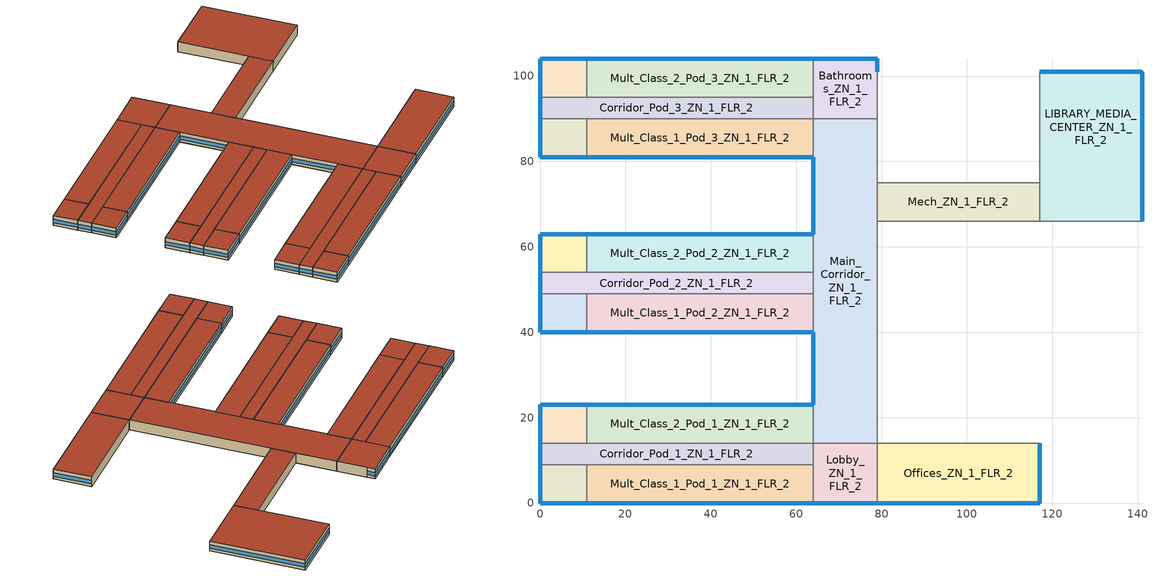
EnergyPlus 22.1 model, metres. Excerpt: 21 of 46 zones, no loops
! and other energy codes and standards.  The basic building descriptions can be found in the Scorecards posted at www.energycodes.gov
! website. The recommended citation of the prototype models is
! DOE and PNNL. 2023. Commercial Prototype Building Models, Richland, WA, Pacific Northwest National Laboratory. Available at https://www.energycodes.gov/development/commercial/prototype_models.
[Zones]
Corner_Class_1_Pod_1_ZN_1_FLR_2
 floor to Corner_Class_1_Pod_1_ZN_1_FLR_1 (int_slab_floor): 0,9 11,9 11,0 0,0 z4
 wall outside (nonres_ext_wall_top): 0,9 0,0 11,0 z4:8
 wall to Mult_Class_1_Pod_1_ZN_1_FLR_2 (int_wall): 11,0 11,9 z4:8
 wall to Corridor_Pod_1_ZN_1_FLR_2 (int_wall): 11,9 0,9 z4:8
 window (NonresWindow_U_0.465_SHGC_0.248): 0.05,0 10.95,0 z5.1:6.51; 0,8.95 0,0.05 z5.1:6.52
 roof outside (nonres_roof): 0,0 11,0 11,9 0,9 z8
Mult_Class_1_Pod_1_ZN_1_FLR_2
 floor to Mult_Class_1_Pod_1_ZN_1_FLR_1 (int_slab_floor): 11,9 64,9 64,0 11,0 z4
 wall outside (nonres_ext_wall_top): 11,0 64,0 z4:8
 wall to Lobby_ZN_1_FLR_2 (int_wall): 64,0 64,9 z4:8
 wall to Corridor_Pod_1_ZN_1_FLR_2 (int_wall): 64,9 11,9 z4:8
 window (NonresWindow_U_0.465_SHGC_0.248): 11.05,0 63.95,0 z5.1:6.5
 roof outside (nonres_roof): 11,0 64,0 64,9 11,9 z8
Corridor_Pod_1_ZN_1_FLR_2
 floor to Corridor_Pod_1_ZN_1_FLR_1 (int_slab_floor): 0,14 64,14 64,9 0,9 z4
 wall outside (nonres_ext_wall_top): 0,14 0,9 z4:8
 wall to Lobby_ZN_1_FLR_2 (int_wall): 64,9 64,14 z4:8
 wall to Mult_Class_2_Pod_1_ZN_1_FLR_2 (int_wall): 64,14 11,14 z4:8
 wall to Corner_Class_2_Pod_1_ZN_1_FLR_2 (int_wall): 11,14 0,14 z4:8
 window (NonresWindow_U_0.465_SHGC_0.248): 0,13.95 0,9.05 z5.1:6.53
 roof outside (nonres_roof): 0,9 64,9 64,14 0,14 z8
Corner_Class_2_Pod_1_ZN_1_FLR_2
 floor to Corner_Class_2_Pod_1_ZN_1_FLR_1 (int_slab_floor): 0,23 11,23 11,14 0,14 z4
 wall outside (nonres_ext_wall_top): 11,23 0,23 0,14 z4:8
 wall to Mult_Class_2_Pod_1_ZN_1_FLR_2 (int_wall): 11,14 11,23 z4:8
 window (NonresWindow_U_0.465_SHGC_0.248): 10.95,23 0.05,23 z5.1:6.51; 0,22.95 0,14.05 z5.1:6.52
 roof outside (nonres_roof): 0,14 11,14 11,23 0,23 z8
Mult_Class_2_Pod_1_ZN_1_FLR_2
 floor to Mult_Class_2_Pod_1_ZN_1_FLR_1 (int_slab_floor): 11,23 64,23 64,14 11,14 z4
 wall outside (nonres_ext_wall_top): 64,23 11,23 z4:8
 wall to Main_Corridor_ZN_1_FLR_2 (int_wall): 64,14 64,23 z4:8
 window (NonresWindow_U_0.465_SHGC_0.248): 63.95,23 11.05,23 z5.1:6.5
 roof outside (nonres_roof): 11,14 64,14 64,23 11,23 z8
Corner_Class_1_Pod_2_ZN_1_FLR_2
 floor to Corner_Class_1_Pod_2_ZN_1_FLR_1 (int_slab_floor): 0,49 11,49 11,40 0,40 z4
 wall outside (nonres_ext_wall_top): 0,49 0,40 11,40 z4:8
 wall to Mult_Class_1_Pod_2_ZN_1_FLR_2 (int_wall): 11,40 11,49 z4:8
 wall to Corridor_Pod_2_ZN_1_FLR_2 (int_wall): 11,49 0,49 z4:8
 window (NonresWindow_U_0.465_SHGC_0.248): 0.05,40 10.95,40 z5.1:6.51; 0,48.95 0,40.05 z5.1:6.52
 roof outside (nonres_roof): 0,40 11,40 11,49 0,49 z8
Mult_Class_1_Pod_2_ZN_1_FLR_2
 floor to Mult_Class_1_Pod_2_ZN_1_FLR_1 (int_slab_floor): 11,49 64,49 64,40 11,40 z4
 wall outside (nonres_ext_wall_top): 11,40 64,40 z4:8
 wall to Main_Corridor_ZN_1_FLR_2 (int_wall): 64,40 64,49 z4:8
 wall to Corridor_Pod_2_ZN_1_FLR_2 (int_wall): 64,49 11,49 z4:8
 window (NonresWindow_U_0.465_SHGC_0.248): 11.05,40 63.95,40 z5.1:6.5
 roof outside (nonres_roof): 11,40 64,40 64,49 11,49 z8
Corridor_Pod_2_ZN_1_FLR_2
 floor to Corridor_Pod_2_ZN_1_FLR_1 (int_slab_floor): 0,54 64,54 64,49 0,49 z4
 wall outside (nonres_ext_wall_top): 0,54 0,49 z4:8
 wall to Main_Corridor_ZN_1_FLR_2 (int_wall): 64,49 64,54 z4:8
 wall to Mult_Class_2_Pod_2_ZN_1_FLR_2 (int_wall): 64,54 11,54 z4:8
 wall to Corner_Class_2_Pod_2_ZN_1_FLR_2 (int_wall): 11,54 0,54 z4:8
 window (NonresWindow_U_0.465_SHGC_0.248): 0,53.95 0,49.05 z5.1:6.53
 roof outside (nonres_roof): 0,49 64,49 64,54 0,54 z8
Corner_Class_2_Pod_2_ZN_1_FLR_2
 floor to Corner_Class_2_Pod_2_ZN_1_FLR_1 (int_slab_floor): 0,63 11,63 11,54 0,54 z4
 wall outside (nonres_ext_wall_top): 11,63 0,63 0,54 z4:8
 wall to Mult_Class_2_Pod_2_ZN_1_FLR_2 (int_wall): 11,54 11,63 z4:8
 window (NonresWindow_U_0.465_SHGC_0.248): 10.95,63 0.05,63 z5.1:6.51; 0,62.95 0,54.05 z5.1:6.52
 roof outside (nonres_roof): 0,54 11,54 11,63 0,63 z8
Mult_Class_2_Pod_2_ZN_1_FLR_2
 floor to Mult_Class_2_Pod_2_ZN_1_FLR_1 (int_slab_floor): 11,63 64,63 64,54 11,54 z4
 wall outside (nonres_ext_wall_top): 64,63 11,63 z4:8
 wall to Main_Corridor_ZN_1_FLR_2 (int_wall): 64,54 64,63 z4:8
 window (NonresWindow_U_0.465_SHGC_0.248): 63.95,63 11.05,63 z5.1:6.5
 roof outside (nonres_roof): 11,54 64,54 64,63 11,63 z8
Corner_Class_1_Pod_3_ZN_1_FLR_2
 floor to Corner_Class_1_Pod_3_ZN_1_FLR_1 (int_slab_floor): 0,90 11,90 11,81 0,81 z4
 wall outside (nonres_ext_wall_top): 0,90 0,81 11,81 z4:8
 wall to Mult_Class_1_Pod_3_ZN_1_FLR_2 (int_wall): 11,81 11,90 z4:8
 wall to Corridor_Pod_3_ZN_1_FLR_2 (int_wall): 11,90 0,90 z4:8
 window (NonresWindow_U_0.465_SHGC_0.248): 0.05,81 10.95,81 z5.1:6.51; 0,89.95 0,81.05 z5.1:6.52
 roof outside (nonres_roof): 0,81 11,81 11,90 0,90 z8
Mult_Class_1_Pod_3_ZN_1_FLR_2
 floor to Mult_Class_1_Pod_3_ZN_1_FLR_1 (int_slab_floor): 11,90 64,90 64,81 11,81 z4
 wall outside (nonres_ext_wall_top): 11,81 64,81 z4:8
 wall to Main_Corridor_ZN_1_FLR_2 (int_wall): 64,81 64,90 z4:8
 wall to Corridor_Pod_3_ZN_1_FLR_2 (int_wall): 64,90 11,90 z4:8
 window (NonresWindow_U_0.465_SHGC_0.248): 11.05,81 63.95,81 z5.1:6.5
 roof outside (nonres_roof): 11,81 64,81 64,90 11,90 z8
Corridor_Pod_3_ZN_1_FLR_2
 floor to Corridor_Pod_3_ZN_1_FLR_1 (int_slab_floor): 0,95 64,95 64,90 0,90 z4
 wall outside (nonres_ext_wall_top): 0,95 0,90 z4:8
 wall to Bathrooms_ZN_1_FLR_2 (int_wall): 64,90 64,95 z4:8
 wall to Mult_Class_2_Pod_3_ZN_1_FLR_2 (int_wall): 64,95 11,95 z4:8
 wall to Corner_Class_2_Pod_3_ZN_1_FLR_2 (int_wall): 11,95 0,95 z4:8
 window (NonresWindow_U_0.465_SHGC_0.248): 0,94.95 0,90.05 z5.1:6.53
 roof outside (nonres_roof): 0,90 64,90 64,95 0,95 z8
Corner_Class_2_Pod_3_ZN_1_FLR_2
 floor to Corner_Class_2_Pod_3_ZN_1_FLR_1 (int_slab_floor): 0,104 11,104 11,95 0,95 z4
 wall outside (nonres_ext_wall_top): 11,104 0,104 0,95 z4:8
 wall to Mult_Class_2_Pod_3_ZN_1_FLR_2 (int_wall): 11,95 11,104 z4:8
 window (NonresWindow_U_0.465_SHGC_0.248): 10.95,104 0.05,104 z5.1:6.51; 0,103.95 0,95.05 z5.1:6.52
 roof outside (nonres_roof): 0,95 11,95 11,104 0,104 z8
Mult_Class_2_Pod_3_ZN_1_FLR_2
 floor to Mult_Class_2_Pod_3_ZN_1_FLR_1 (int_slab_floor): 11,104 64,104 64,95 11,95 z4
 wall outside (nonres_ext_wall_top): 64,104 11,104 z4:8
 wall to Bathrooms_ZN_1_FLR_2 (int_wall): 64,95 64,104 z4:8
 window (NonresWindow_U_0.465_SHGC_0.248): 63.95,104 11.05,104 z5.1:6.5
 roof outside (nonres_roof): 11,95 64,95 64,104 11,104 z8
Main_Corridor_ZN_1_FLR_2
 floor to Main_Corridor_ZN_1_FLR_1 (int_slab_floor): 64,90 79,90 79,14 64,14 z4
 wall outside (nonres_ext_wall_top): 64,81 64,63 / 64,40 64,23 z4:8
 wall to Lobby_ZN_1_FLR_2 (int_wall): 64,14 79,14 z4:8
 wall to Gym_ZN_1_FLR_1 (int_wall): 79,14 79,66 z4:8
 wall to Mech_ZN_1_FLR_2 (int_wall): 79,66 79,75 z4:8
 wall to Auditorium_ZN_1_FLR_1 (int_wall): 79,75 79,90 z4:8
 wall to Bathrooms_ZN_1_FLR_2 (int_wall): 79,90 64,90 z4:8
 window (NonresWindow_U_0.465_SHGC_0.248): 64,80.95 64,63.05 / 64,39.95 64,23.05 z5.1:6.51
 roof outside (nonres_roof): 64,14 79,14 79,90 64,90 z8
Lobby_ZN_1_FLR_2
 floor to Lobby_ZN_1_FLR_1 (int_slab_floor): 64,14 79,14 79,0 64,0 z4
 wall outside (nonres_ext_wall_top): 64,0 79,0 z4:8
 wall to Offices_ZN_1_FLR_2 (int_wall): 79,0 79,14 z4:8
 window (NonresWindow_U_0.465_SHGC_0.248): 64.05,0 78.95,0 z5.1:6.51
 roof outside (nonres_roof): 64,0 79,0 79,14 64,14 z8
Bathrooms_ZN_1_FLR_2
 floor to Bathrooms_ZN_1_FLR_1 (int_slab_floor): 64,104 79,104 79,90 64,90 z4
 wall outside (nonres_ext_wall_top): 79,101 79,104 64,104 z4:8
 wall to Auditorium_ZN_1_FLR_1 (int_wall): 79,90 79,101 z4:8
 window (NonresWindow_U_0.465_SHGC_0.248): 79,101.05 79,103.95 z5.1:6.55; 78.95,104 64.05,104 z5.1:6.51
 roof outside (nonres_roof): 64,90 79,90 79,104 64,104 z8
Offices_ZN_1_FLR_2
 floor to Offices_ZN_1_FLR_1 (int_slab_floor): 79,14 117,14 117,0 79,0 z4
 wall outside (nonres_ext_wall_top): 79,0 117,0 117,14 z4:8
 wall to Gym_ZN_1_FLR_1 (int_wall): 117,14 79,14 z4:8
 window (NonresWindow_U_0.465_SHGC_0.248): 79.05,0 116.95,0 z5.1:6.5; 117,0.05 117,13.95 z5.1:6.51
 roof outside (nonres_roof): 79,0 117,0 117,14 79,14 z8
LIBRARY_MEDIA_CENTER_ZN_1_FLR_2
 floor to Kitchen_ZN_1_FLR_1 (int_slab_floor): 117,75 141,75 141,66 117,66 z4
 floor to Cafeteria_ZN_1_FLR_1 (int_slab_floor): 117,101 141,101 141,75 117,75 z4
 wall outside (nonres_ext_wall_top): 141,66 141,101 117,101 z4:8
 wall to Aux_Gym_ZN_1_FLR_1 (int_wall): 117,66 141,66 z4:8
 wall to Mech_ZN_1_FLR_2 (int_wall): 117,75 117,66 z4:8
 wall to Auditorium_ZN_1_FLR_1 (int_wall): 117,101 117,75 z4:8
 window (NonresWindow_U_0.465_SHGC_0.248): 141,66.05 141,100.95 z5.1:6.5; 140.95,101 117.05,101 z5.1:6.51
 roof outside (nonres_roof): 117,66 141,66 141,101 117,101 z8
Mech_ZN_1_FLR_2
 floor to Mech_ZN_1_FLR_1 (int_slab_floor): 79,75 117,75 117,66 79,66 z4
 wall to Gym_ZN_1_FLR_1 (int_wall): 79,66 117,66 z4:8
 wall to Auditorium_ZN_1_FLR_1 (int_wall): 117,75 79,75 z4:8
 roof outside (nonres_roof): 79,66 117,66 117,75 79,75 z8
[Building]
SchoolSecondary: North Axis {deg}=0; Terrain=City; Loads Convergence Tolerance Value {W}=0.04; Temperature Convergence Tolerance Value {deltaC}=0.2; Solar Distribution=FullInteriorAndExterior; Maximum Number of Warmup Days=25; Minimum Number of Warmup Days=6
[Site:Location]
Site:Location=Tampa-MacDill.AFB_FL_USA WMO=747880; Latitude {N+ S-}=27.85; Longitude {W- E+}=-82.52; Time Zone Relative to GMT {GMT+/-}=-5; Elevation {m}=8
[SizingPeriod:DesignDay] Day of Month=21; Dry-Bulb Temperature Range Modifier Type=DefaultMultipliers; Humidity Condition Type=Wetbulb; Barometric Pressure {Pa}=101229; Rain {Yes/No}=No; Snow on ground {Yes/No}=No; Daylight Savings Time Indicator=No
Name | Month | Day Type | Maximum Dry-Bulb Temperature {C} | Daily Dry-Bulb Temperature Range {C} | Wetbulb at Maximum Dry-Bulb {C} | Wind Speed {m/s} design conditions vs. traditional 6.71 m/s (15 mph) | Wind Direction {Degrees; N=0, S=180} | Solar Model Indicator | Clearness {0.0 to 1.1} | Wind Speed {m/s} design conditions vs. traditional 3.35 m/s (7mph) | ASHRAE Clear Sky Optical Depth for Beam Irradiance (taub) | ASHRAE Clear Sky Optical Depth for Diffuse Irradiance (taud)
Tampa-MacDill.AFB_FL_USA Ann Htg 99.6% Condns DB | 1 | WinterDesignDay | 4.6 | 0 | 4.6 | 2.5 | 10 | ASHRAEClearSky | 0
Tampa-MacDill.AFB_FL_USA Ann Clg .4% Condns DB=>MWB | 8 | SummerDesignDay | 33.9 | 7.9 | 25.1 |  | 270 | ASHRAETau |  | 3.1 | 0.491 | 2.016
[Site:WaterMainsTemperature]
Calculation Method=CORRELATION; Annual average outdoor air temperature {C}=21.85; Maximum difference in monthly average outdoor air temperatures {C}=14.3
[Site:GroundTemperature:FCfactorMethod]
January Ground Temperature {C}=24.2; February Ground Temperature {C}=18.9; March Ground Temperature {C}=15.7; April Ground Temperature {C}=13.6; May Ground Temperature {C}=15.5; June Ground Temperature {C}=17.1; July Ground Temperature {C}=21.2; August Ground Temperature {C}=26.9; September Ground Temperature {C}=27.6; October Ground Temperature {C}=27.9; November Ground Temperature {C}=27.4; December Ground Temperature {C}=26.2
[Material:NoMass]
CP02 CARPET PAD: VeryRough, 0.21648, 0.9, 0.7, 0.8
Nonres_Roof_Insulation: MediumSmooth, 4.31889, 0.9, 0.7, 0.7
Nonres_Exterior_Wall_Insulation_top: MediumSmooth, 0.58412, 0.9, 0.7, 0.7
[Construction]
InteriorFurnishings: Std Wood 6inch
int_wall: G01 13mm gypsum board, G01 13mm gypsum board
int_slab_floor: 100mm Normalweight concrete floor, CP02 CARPET PAD
nonres_roof: F13 Built-up roofing, Nonres_Roof_Insulation, F08 Metal surface
nonres_ext_wall_top: F07 25mm stucco, G01 16mm gypsum board, Nonres_Exterior_Wall_Insulation_top, G01 16mm gypsum board
NonresWindow_U_0.465_SHGC_0.248: Nonres Window Glazing Layer
[Material]
Name | Roughness | Thickness {m} | Conductivity {W/m-K} | Density {kg/m3} | Specific Heat {J/kg-K} | Thermal Absorptance | Solar Absorptance | Visible Absorptance | Absorptance:Thermal | Absorptance:Solar | Absorptance:Visible
Std Wood 6inch | MediumSmooth | 0.15 | 0.12 | 540 | 1210 | 0.9 | 0.7 | 0.7
F07 25mm stucco | Smooth | 0.0254 | 0.72 | 1856 | 840 | 0.9 | 0.7 | 0.7
F08 Metal surface | Smooth | 0.0008 | 45.28 | 7824 | 500
F13 Built-up roofing | Rough | 0.0095 | 0.16 | 1120 | 1460 |  |  |  | 0.75 | 0.45
G01 13mm gypsum board | Smooth | 0.0127 | 0.16 | 800 | 1090 |  |  |  | 0.9 | 0.7 | 0.5
G01 16mm gypsum board | MediumSmooth | 0.0159 | 0.16 | 800 | 1090
100mm Normalweight concrete floor | MediumRough | 0.1016 | 2.31 | 2322 | 832
[WindowMaterial:SimpleGlazingSystem]
Nonres Window Glazing Layer: U-Factor {W/m2-K}=2.64039; Solar Heat Gain Coefficient=0.248; Visible Transmittance=0.2728
[Zone] Type=1; Multiplier=1; Ceiling Height {m}=4; Floor Area {m2}=autocalculate; Part of Total Floor Area=Yes
Name | Volume {m3}
Corner_Class_1_Pod_1_ZN_1_FLR_2; Corner_Class_2_Pod_1_ZN_1_FLR_2; Corner_Class_1_Pod_2_ZN_1_FLR_2; Corner_Class_2_Pod_2_ZN_1_FLR_2; Corner_Class_1_Pod_3_ZN_1_FLR_2; Corner_Class_2_Pod_3_ZN_1_FLR_2 | 396
Mult_Class_1_Pod_1_ZN_1_FLR_2; Mult_Class_2_Pod_1_ZN_1_FLR_2; Mult_Class_1_Pod_2_ZN_1_FLR_2; Mult_Class_2_Pod_2_ZN_1_FLR_2; Mult_Class_1_Pod_3_ZN_1_FLR_2; Mult_Class_2_Pod_3_ZN_1_FLR_2 | 1908
Corridor_Pod_1_ZN_1_FLR_2; Corridor_Pod_2_ZN_1_FLR_2; Corridor_Pod_3_ZN_1_FLR_2 | 1280
Main_Corridor_ZN_1_FLR_2 | 4560
Lobby_ZN_1_FLR_2; Bathrooms_ZN_1_FLR_2 | 840
Offices_ZN_1_FLR_2 | 2128
LIBRARY_MEDIA_CENTER_ZN_1_FLR_2 | 3360
Mech_ZN_1_FLR_2 | 1368
[InternalMass] Construction=InteriorFurnishings
Name | Zone or ZoneList | Surface Area {m2}
Corner_Class_1_Pod_1_ZN_1_FLR_2_InternalMass_1 | Corner_Class_1_Pod_1_ZN_1_FLR_2 | 198
Mult_Class_1_Pod_1_ZN_1_FLR_2_InternalMass_1 | Mult_Class_1_Pod_1_ZN_1_FLR_2 | 954
Corridor_Pod_1_ZN_1_FLR_2_InternalMass_1 | Corridor_Pod_1_ZN_1_FLR_2 | 640
Corner_Class_2_Pod_1_ZN_1_FLR_2_InternalMass_1 | Corner_Class_2_Pod_1_ZN_1_FLR_2 | 198
Mult_Class_2_Pod_1_ZN_1_FLR_2_InternalMass_1 | Mult_Class_2_Pod_1_ZN_1_FLR_2 | 954
Corner_Class_1_Pod_2_ZN_1_FLR_2_InternalMass_1 | Corner_Class_1_Pod_2_ZN_1_FLR_2 | 198
Mult_Class_1_Pod_2_ZN_1_FLR_2_InternalMass_1 | Mult_Class_1_Pod_2_ZN_1_FLR_2 | 954
Corridor_Pod_2_ZN_1_FLR_2_InternalMass_1 | Corridor_Pod_2_ZN_1_FLR_2 | 640
Corner_Class_2_Pod_2_ZN_1_FLR_2_InternalMass_1 | Corner_Class_2_Pod_2_ZN_1_FLR_2 | 198
Mult_Class_2_Pod_2_ZN_1_FLR_2_InternalMass_1 | Mult_Class_2_Pod_2_ZN_1_FLR_2 | 954
Corner_Class_1_Pod_3_ZN_1_FLR_2_InternalMass_1 | Corner_Class_1_Pod_3_ZN_1_FLR_2 | 198
Mult_Class_1_Pod_3_ZN_1_FLR_2_InternalMass_1 | Mult_Class_1_Pod_3_ZN_1_FLR_2 | 954
Corridor_Pod_3_ZN_1_FLR_2_InternalMass_1 | Corridor_Pod_3_ZN_1_FLR_2 | 640
Corner_Class_2_Pod_3_ZN_1_FLR_2_InternalMass_1 | Corner_Class_2_Pod_3_ZN_1_FLR_2 | 198
Mult_Class_2_Pod_3_ZN_1_FLR_2_InternalMass_1 | Mult_Class_2_Pod_3_ZN_1_FLR_2 | 954
Main_Corridor_ZN_1_FLR_2_InternalMass_1 | Main_Corridor_ZN_1_FLR_2 | 2280
Lobby_ZN_1_FLR_2_InternalMass_1 | Lobby_ZN_1_FLR_2 | 420
Bathrooms_ZN_1_FLR_2_InternalMass_1 | Bathrooms_ZN_1_FLR_2 | 420
Offices_ZN_1_FLR_2_InternalMass_1 | Offices_ZN_1_FLR_2 | 1064
LIBRARY_MEDIA_CENTER_ZN_1_FLR_2_InternalMass_1 | LIBRARY_MEDIA_CENTER_ZN_1_FLR_2 | 1680
Mech_ZN_1_FLR_2_InternalMass_1 | Mech_ZN_1_FLR_2 | 684
[People] Fraction Radiant=0.3; Sensible Heat Fraction=AUTOCALCULATE; Activity Level Schedule=ACTIVITY_SCH; Enable ASHRAE 55 Comfort Warnings=No; Mean Radiant Temperature Calculation Type=ZoneAveraged; Work Efficiency Schedule=WORK_EFF_SCH; Clothing Insulation Calculation Method=ClothingInsulationSchedule; Clothing Insulation Schedule=CLOTHING_SCH; Air Velocity Schedule=AIR_VELO_SCH; Thermal Comfort Model 1 Type=FANGER
Name | Zone or ZoneList or Space or SpaceList | Number of People Schedule | Number of People Calculation Method | Floor Area per Person {m2/person} | Number of People
Corner_Class_1_Pod_1_ZN_1_FLR_2 | Corner_Class_1_Pod_1_ZN_1_FLR_2 | BLDG_OCC_SCH | Area/Person | 2.654
Mult_Class_1_Pod_1_ZN_1_FLR_2 | Mult_Class_1_Pod_1_ZN_1_FLR_2 | BLDG_OCC_SCH | Area/Person | 2.654
Corridor_Pod_1_ZN_1_FLR_2 | Corridor_Pod_1_ZN_1_FLR_2 | BLDG_OCC_SCH | People |  | 17.224
Corner_Class_2_Pod_1_ZN_1_FLR_2 | Corner_Class_2_Pod_1_ZN_1_FLR_2 | BLDG_OCC_SCH | Area/Person | 2.654
Mult_Class_2_Pod_1_ZN_1_FLR_2 | Mult_Class_2_Pod_1_ZN_1_FLR_2 | BLDG_OCC_SCH | Area/Person | 2.654
Corner_Class_1_Pod_2_ZN_1_FLR_2 | Corner_Class_1_Pod_2_ZN_1_FLR_2 | BLDG_OCC_SCH | Area/Person | 2.654
Mult_Class_1_Pod_2_ZN_1_FLR_2 | Mult_Class_1_Pod_2_ZN_1_FLR_2 | BLDG_OCC_SCH | Area/Person | 2.654
Corridor_Pod_2_ZN_1_FLR_2 | Corridor_Pod_2_ZN_1_FLR_2 | BLDG_OCC_SCH | People |  | 17.224
Corner_Class_2_Pod_2_ZN_1_FLR_2 | Corner_Class_2_Pod_2_ZN_1_FLR_2 | BLDG_OCC_SCH | Area/Person | 2.654
Mult_Class_2_Pod_2_ZN_1_FLR_2 | Mult_Class_2_Pod_2_ZN_1_FLR_2 | BLDG_OCC_SCH | Area/Person | 2.654
Corner_Class_1_Pod_3_ZN_1_FLR_2 | Corner_Class_1_Pod_3_ZN_1_FLR_2 | BLDG_OCC_SCH | Area/Person | 2.654
Mult_Class_1_Pod_3_ZN_1_FLR_2 | Mult_Class_1_Pod_3_ZN_1_FLR_2 | BLDG_OCC_SCH_Extend | Area/Person | 2.654
Corridor_Pod_3_ZN_1_FLR_2 | Corridor_Pod_3_ZN_1_FLR_2 | BLDG_OCC_SCH | People |  | 17.224
Corner_Class_2_Pod_3_ZN_1_FLR_2 | Corner_Class_2_Pod_3_ZN_1_FLR_2 | BLDG_OCC_SCH | Area/Person | 2.654
Mult_Class_2_Pod_3_ZN_1_FLR_2 | Mult_Class_2_Pod_3_ZN_1_FLR_2 | BLDG_OCC_SCH_Extend | Area/Person | 2.654
Bathrooms_ZN_1_FLR_2 | Bathrooms_ZN_1_FLR_2 | BLDG_OCC_SCH | People |  | 11.304
Offices_ZN_1_FLR_2 | Offices_ZN_1_FLR_2 | BLDG_OCC_SCH_Offices_w_SB | Area/Person | 18.579
LIBRARY_MEDIA_CENTER_ZN_1_FLR_2 | LIBRARY_MEDIA_CENTER_ZN_1_FLR_2 | BLDG_OCC_SCH | Area/Person | 9.289
Mech_ZN_1_FLR_2 | Mech_ZN_1_FLR_2 | BLDG_OCC_SCH | People |  | 5.552
LOBBY_ZN_1_FLR_2 | LOBBY_ZN_1_FLR_2 | BLDG_OCC_SCH | People |  | 22.607
MAIN_CORRIDOR_ZN_1_FLR_2 | MAIN_CORRIDOR_ZN_1_FLR_2 | BLDG_OCC_SCH | People |  | 61.361
[Lights] Design Level Calculation Method=Watts/Area; Return Air Fraction=0; Fraction Radiant=0.37; Fraction Visible=0.2; Fraction Replaceable=1; Return Air Fraction Calculated from Plenum Temperature=No
Name | Zone or ZoneList or Space or SpaceList | Schedule | Watts per Zone Floor Area {W/m2}
Corner_Class_1_Pod_1_ZN_1_FLR_2_Lights | Corner_Class_1_Pod_1_ZN_1_FLR_2 | ltg_sch_classroom | 8.24515
Mult_Class_1_Pod_1_ZN_1_FLR_2_Lights | Mult_Class_1_Pod_1_ZN_1_FLR_2 | ltg_sch_classroom | 8.24515
Corridor_Pod_1_ZN_1_FLR_2_Lights | Corridor_Pod_1_ZN_1_FLR_2 | ltg_sch_corridor | 4.52184
Corner_Class_2_Pod_1_ZN_1_FLR_2_Lights | Corner_Class_2_Pod_1_ZN_1_FLR_2 | ltg_sch_classroom | 8.24515
Mult_Class_2_Pod_1_ZN_1_FLR_2_Lights | Mult_Class_2_Pod_1_ZN_1_FLR_2 | ltg_sch_classroom | 8.24515
Corner_Class_1_Pod_2_ZN_1_FLR_2_Lights | Corner_Class_1_Pod_2_ZN_1_FLR_2 | ltg_sch_classroom | 8.24515
Mult_Class_1_Pod_2_ZN_1_FLR_2_Lights | Mult_Class_1_Pod_2_ZN_1_FLR_2 | ltg_sch_classroom | 8.24515
Corridor_Pod_2_ZN_1_FLR_2_Lights | Corridor_Pod_2_ZN_1_FLR_2 | ltg_sch_corridor | 4.52184
Corner_Class_2_Pod_2_ZN_1_FLR_2_Lights | Corner_Class_2_Pod_2_ZN_1_FLR_2 | ltg_sch_classroom | 8.24515
Mult_Class_2_Pod_2_ZN_1_FLR_2_Lights | Mult_Class_2_Pod_2_ZN_1_FLR_2 | ltg_sch_classroom | 8.24515
Corner_Class_1_Pod_3_ZN_1_FLR_2_Lights | Corner_Class_1_Pod_3_ZN_1_FLR_2 | ltg_sch_classroom | 8.24515
Mult_Class_1_Pod_3_ZN_1_FLR_2_Lights | Mult_Class_1_Pod_3_ZN_1_FLR_2 | ltg_sch_classroom | 8.24515
Corridor_Pod_3_ZN_1_FLR_2_Lights | Corridor_Pod_3_ZN_1_FLR_2 | ltg_sch_corridor | 4.52184
Corner_Class_2_Pod_3_ZN_1_FLR_2_Lights | Corner_Class_2_Pod_3_ZN_1_FLR_2 | ltg_sch_classroom | 8.24515
Mult_Class_2_Pod_3_ZN_1_FLR_2_Lights | Mult_Class_2_Pod_3_ZN_1_FLR_2 | ltg_sch_classroom | 8.24515
Main_Corridor_ZN_1_FLR_2_Lights | Main_Corridor_ZN_1_FLR_2 | ltg_sch_corridor | 4.52184
Lobby_ZN_1_FLR_2_Lights | Lobby_ZN_1_FLR_2 | ltg_sch_lobby | 9.04168
Bathrooms_ZN_1_FLR_2_Lights | Bathrooms_ZN_1_FLR_2 | ltg_sch_bath | 6.78126
Offices_ZN_1_FLR_2_Lights | Offices_ZN_1_FLR_2 | ltg_sch_office | 7.40874
LIBRARY_MEDIA_CENTER_ZN_1_FLR_2_Lights | LIBRARY_MEDIA_CENTER_ZN_1_FLR_2 | ltg_sch_library | 11.99098
Mech_ZN_1_FLR_2_Lights | Mech_ZN_1_FLR_2 | ltg_sch_mechanical | 4.62848
[ElectricEquipment] Schedule=BLDG_EQUIP_SCH; Design Level Calculation Method=EquipmentLevel; Fraction Latent=0; Fraction Radiant=0.5; Fraction Lost=0
Name | Zone or ZoneList or Space or SpaceList | Design Level {W}
Corner_Class_1_Pod_1_ZN_1_FLR_2_PlugMisc_Equip | Corner_Class_1_Pod_1_ZN_1_FLR_2 | 990
Mult_Class_1_Pod_1_ZN_1_FLR_2_PlugMisc_Equip | Mult_Class_1_Pod_1_ZN_1_FLR_2 | 4770
Corridor_Pod_1_ZN_1_FLR_2_PlugMisc_Equip | Corridor_Pod_1_ZN_1_FLR_2 | 1280
Corner_Class_2_Pod_1_ZN_1_FLR_2_PlugMisc_Equip | Corner_Class_2_Pod_1_ZN_1_FLR_2 | 990
Mult_Class_2_Pod_1_ZN_1_FLR_2_PlugMisc_Equip | Mult_Class_2_Pod_1_ZN_1_FLR_2 | 4770
Corner_Class_1_Pod_2_ZN_1_FLR_2_PlugMisc_Equip | Corner_Class_1_Pod_2_ZN_1_FLR_2 | 990
Mult_Class_1_Pod_2_ZN_1_FLR_2_PlugMisc_Equip | Mult_Class_1_Pod_2_ZN_1_FLR_2 | 4770
Corridor_Pod_2_ZN_1_FLR_2_PlugMisc_Equip | Corridor_Pod_2_ZN_1_FLR_2 | 1280
Corner_Class_2_Pod_2_ZN_1_FLR_2_PlugMisc_Equip | Corner_Class_2_Pod_2_ZN_1_FLR_2 | 990
Mult_Class_2_Pod_2_ZN_1_FLR_2_PlugMisc_Equip | Mult_Class_2_Pod_2_ZN_1_FLR_2 | 4770
Corner_Class_1_Pod_3_ZN_1_FLR_2_PlugMisc_Equip | Corner_Class_1_Pod_3_ZN_1_FLR_2 | 990
Mult_Class_1_Pod_3_ZN_1_FLR_2_PlugMisc_Equip | Mult_Class_1_Pod_3_ZN_1_FLR_2 | 9540
Corridor_Pod_3_ZN_1_FLR_2_PlugMisc_Equip | Corridor_Pod_3_ZN_1_FLR_2 | 1280
Corner_Class_2_Pod_3_ZN_1_FLR_2_PlugMisc_Equip | Corner_Class_2_Pod_3_ZN_1_FLR_2 | 990
Mult_Class_2_Pod_3_ZN_1_FLR_2_PlugMisc_Equip | Mult_Class_2_Pod_3_ZN_1_FLR_2 | 9540
Main_Corridor_ZN_1_FLR_2_PlugMisc_Equip | Main_Corridor_ZN_1_FLR_2 | 4560
Lobby_ZN_1_FLR_2_PlugMisc_Equip | Lobby_ZN_1_FLR_2 | 840
Bathrooms_ZN_1_FLR_2_PlugMisc_Equip | Bathrooms_ZN_1_FLR_2 | 840
Offices_ZN_1_FLR_2_PlugMisc_Equip | Offices_ZN_1_FLR_2 | 5745.6
LIBRARY_MEDIA_CENTER_ZN_1_FLR_2_PlugMisc_Equip | LIBRARY_MEDIA_CENTER_ZN_1_FLR_2 | 8400
Mech_ZN_1_FLR_2_PlugMisc_Equip | Mech_ZN_1_FLR_2 | 1368
[Daylighting:Controls] Daylighting Method=SplitFlux; Availability Schedule=DaylightAvailSch; Lighting Control Type=Continuousoff; Minimum Input Power Fraction for Continuous or ContinuousOff Dimming Control=0.2; Minimum Light Output Fraction for Continuous or ContinuousOff Dimming Control=0.2; Number of Stepped Control Steps=3; Probability Lighting will be Reset When Needed in Manual Stepped Control=1; Maximum Allowable Discomfort Glare Index=22
Name | Zone or Space | Glare Calculation Daylighting Reference Point | Glare Calculation Azimuth Angle of View Direction Clockwise from Zone y-Axis {deg} | Daylighting Reference Point 1 | Fraction of Lights Controlled by Reference Point 1 | Illuminance Setpoint at Reference Point 1 {lux} | Daylighting Reference Point 2 | Fraction of Lights Controlled by Reference Point 2 | Illuminance Setpoint at Reference Point 2 {lux}
Corner_Class_1_Pod_1_ZN_1_FLR_2_DaylCtrl | Corner_Class_1_Pod_1_ZN_1_FLR_2 | Corner_Class_1_Pod_1_ZN_1_FLR_2_DaylRefPt1 | 180 | Corner_Class_1_Pod_1_ZN_1_FLR_2_DaylRefPt1 | 0.56 | 377 | Corner_Class_1_Pod_1_ZN_1_FLR_2_DaylRefPt2 | 0.2 | 377
Mult_Class_1_Pod_1_ZN_1_FLR_2_DaylCtrl | Mult_Class_1_Pod_1_ZN_1_FLR_2 | Mult_Class_1_Pod_1_ZN_1_FLR_2_DaylRefPt1 | 180 | Mult_Class_1_Pod_1_ZN_1_FLR_2_DaylRefPt1 | 0.28 | 377 | Mult_Class_1_Pod_1_ZN_1_FLR_2_DaylRefPt2 | 0.28 | 377
Corner_Class_2_Pod_1_ZN_1_FLR_2_DaylCtrl | Corner_Class_2_Pod_1_ZN_1_FLR_2 | Corner_Class_2_Pod_1_ZN_1_FLR_2_DaylRefPt1 | 270 | Corner_Class_2_Pod_1_ZN_1_FLR_2_DaylRefPt1 | 0.56 | 377 | Corner_Class_2_Pod_1_ZN_1_FLR_2_DaylRefPt2 | 0.2 | 377
Mult_Class_2_Pod_1_ZN_1_FLR_2_DaylCtrl | Mult_Class_2_Pod_1_ZN_1_FLR_2 | Mult_Class_2_Pod_1_ZN_1_FLR_2_DaylRefPt1 | 0 | Mult_Class_2_Pod_1_ZN_1_FLR_2_DaylRefPt1 | 0.28 | 377 | Mult_Class_2_Pod_1_ZN_1_FLR_2_DaylRefPt2 | 0.28 | 377
Corner_Class_1_Pod_2_ZN_1_FLR_2_DaylCtrl | Corner_Class_1_Pod_2_ZN_1_FLR_2 | Corner_Class_1_Pod_2_ZN_1_FLR_2_DaylRefPt1 | 180 | Corner_Class_1_Pod_2_ZN_1_FLR_2_DaylRefPt1 | 0.56 | 377 | Corner_Class_1_Pod_2_ZN_1_FLR_2_DaylRefPt2 | 0.2 | 377
Mult_Class_1_Pod_2_ZN_1_FLR_2_DaylCtrl | Mult_Class_1_Pod_2_ZN_1_FLR_2 | Mult_Class_1_Pod_2_ZN_1_FLR_2_DaylRefPt1 | 180 | Mult_Class_1_Pod_2_ZN_1_FLR_2_DaylRefPt1 | 0.28 | 377 | Mult_Class_1_Pod_2_ZN_1_FLR_2_DaylRefPt2 | 0.28 | 377
Corner_Class_2_Pod_2_ZN_1_FLR_2_DaylCtrl | Corner_Class_2_Pod_2_ZN_1_FLR_2 | Corner_Class_2_Pod_2_ZN_1_FLR_2_DaylRefPt1 | 270 | Corner_Class_2_Pod_2_ZN_1_FLR_2_DaylRefPt1 | 0.56 | 377 | Corner_Class_2_Pod_2_ZN_1_FLR_2_DaylRefPt2 | 0.2 | 377
Mult_Class_2_Pod_2_ZN_1_FLR_2_DaylCtrl | Mult_Class_2_Pod_2_ZN_1_FLR_2 | Mult_Class_2_Pod_2_ZN_1_FLR_2_DaylRefPt1 | 0 | Mult_Class_2_Pod_2_ZN_1_FLR_2_DaylRefPt1 | 0.28 | 377 | Mult_Class_2_Pod_2_ZN_1_FLR_2_DaylRefPt2 | 0.28 | 377
Corner_Class_1_Pod_3_ZN_1_FLR_2_DaylCtrl | Corner_Class_1_Pod_3_ZN_1_FLR_2 | Corner_Class_1_Pod_3_ZN_1_FLR_2_DaylRefPt1 | 180 | Corner_Class_1_Pod_3_ZN_1_FLR_2_DaylRefPt1 | 0.56 | 377 | Corner_Class_1_Pod_3_ZN_1_FLR_2_DaylRefPt2 | 0.2 | 377
Mult_Class_1_Pod_3_ZN_1_FLR_2_DaylCtrl | Mult_Class_1_Pod_3_ZN_1_FLR_2 | Mult_Class_1_Pod_3_ZN_1_FLR_2_DaylRefPt1 | 180 | Mult_Class_1_Pod_3_ZN_1_FLR_2_DaylRefPt1 | 0.28 | 377 | Mult_Class_1_Pod_3_ZN_1_FLR_2_DaylRefPt2 | 0.28 | 377
Corner_Class_2_Pod_3_ZN_1_FLR_2_DaylCtrl | Corner_Class_2_Pod_3_ZN_1_FLR_2 | Corner_Class_2_Pod_3_ZN_1_FLR_2_DaylRefPt1 | 270 | Corner_Class_2_Pod_3_ZN_1_FLR_2_DaylRefPt1 | 0.56 | 377 | Corner_Class_2_Pod_3_ZN_1_FLR_2_DaylRefPt2 | 0.2 | 377
Mult_Class_2_Pod_3_ZN_1_FLR_2_DaylCtrl | Mult_Class_2_Pod_3_ZN_1_FLR_2 | Mult_Class_2_Pod_3_ZN_1_FLR_2_DaylRefPt1 | 0 | Mult_Class_2_Pod_3_ZN_1_FLR_2_DaylRefPt1 | 0.28 | 377 | Mult_Class_2_Pod_3_ZN_1_FLR_2_DaylRefPt2 | 0.28 | 377
Lobby_ZN_1_FLR_2_DaylCtrl | Lobby_ZN_1_FLR_2 | Lobby_ZN_1_FLR_2_DaylRefPt1 | 180 | Lobby_ZN_1_FLR_2_DaylRefPt1 | 0.18 | 269 | Lobby_ZN_1_FLR_2_DaylRefPt2 | 0.18 | 269
Offices_ZN_1_FLR_2_DaylCtrl | Offices_ZN_1_FLR_2 | Offices_ZN_1_FLR_2_DaylRefPt1 | 180 | Offices_ZN_1_FLR_2_DaylRefPt1 | 0.36 | 323 | Offices_ZN_1_FLR_2_DaylRefPt2 | 0.08 | 323
LIBRARY_MEDIA_CENTER_ZN_1_FLR_2_DaylCtrl | LIBRARY_MEDIA_CENTER_ZN_1_FLR_2 | LIBRARY_MEDIA_CENTER_ZN_1_FLR_2_DaylRefPt1 | 0 | LIBRARY_MEDIA_CENTER_ZN_1_FLR_2_DaylRefPt1 | 0.21 | 538 | LIBRARY_MEDIA_CENTER_ZN_1_FLR_2_DaylRefPt2 | 0.11 | 538
[ZoneInfiltration:DesignFlowRate] Schedule=INFIL_SCH_PNNL; Design Flow Rate Calculation Method=Flow/ExteriorWallArea; Flow per Exterior Surface Area {m3/s-m2}=0.000569572; Constant Term Coefficient=0; Temperature Term Coefficient=0; Velocity Term Coefficient=0.224; Velocity Squared Term Coefficient=0
Name | Zone or ZoneList
Corner_Class_1_Pod_1_ZN_1_FLR_2_Infiltration | Corner_Class_1_Pod_1_ZN_1_FLR_2
Mult_Class_1_Pod_1_ZN_1_FLR_2_Infiltration | Mult_Class_1_Pod_1_ZN_1_FLR_2
Corridor_Pod_1_ZN_1_FLR_2_Infiltration | Corridor_Pod_1_ZN_1_FLR_2
Corner_Class_2_Pod_1_ZN_1_FLR_2_Infiltration | Corner_Class_2_Pod_1_ZN_1_FLR_2
Mult_Class_2_Pod_1_ZN_1_FLR_2_Infiltration | Mult_Class_2_Pod_1_ZN_1_FLR_2
Corner_Class_1_Pod_2_ZN_1_FLR_2_Infiltration | Corner_Class_1_Pod_2_ZN_1_FLR_2
Mult_Class_1_Pod_2_ZN_1_FLR_2_Infiltration | Mult_Class_1_Pod_2_ZN_1_FLR_2
Corridor_Pod_2_ZN_1_FLR_2_Infiltration | Corridor_Pod_2_ZN_1_FLR_2
Corner_Class_2_Pod_2_ZN_1_FLR_2_Infiltration | Corner_Class_2_Pod_2_ZN_1_FLR_2
Mult_Class_2_Pod_2_ZN_1_FLR_2_Infiltration | Mult_Class_2_Pod_2_ZN_1_FLR_2
Corner_Class_1_Pod_3_ZN_1_FLR_2_Infiltration | Corner_Class_1_Pod_3_ZN_1_FLR_2
Mult_Class_1_Pod_3_ZN_1_FLR_2_Infiltration | Mult_Class_1_Pod_3_ZN_1_FLR_2
Corridor_Pod_3_ZN_1_FLR_2_Infiltration | Corridor_Pod_3_ZN_1_FLR_2
Corner_Class_2_Pod_3_ZN_1_FLR_2_Infiltration | Corner_Class_2_Pod_3_ZN_1_FLR_2
Mult_Class_2_Pod_3_ZN_1_FLR_2_Infiltration | Mult_Class_2_Pod_3_ZN_1_FLR_2
Main_Corridor_ZN_1_FLR_2_Infiltration | Main_Corridor_ZN_1_FLR_2
Lobby_ZN_1_FLR_2_Infiltration | Lobby_ZN_1_FLR_2
Bathrooms_ZN_1_FLR_2_Infiltration | Bathrooms_ZN_1_FLR_2
Offices_ZN_1_FLR_2_Infiltration | Offices_ZN_1_FLR_2
LIBRARY_MEDIA_CENTER_ZN_1_FLR_2_Infiltration | LIBRARY_MEDIA_CENTER_ZN_1_FLR_2
Mech_ZN_1_FLR_2_Infiltration | Mech_ZN_1_FLR_2
[Exterior:Lights] Control Option=AstronomicalClock
Name | Schedule | Design Level {W}
Exterior_Lights_a | Exterior_lighting_schedule_a | 472.9
Exterior_Lights_b | Exterior_lighting_schedule_b_2016 | 3204.28
Exterior_Lights_c | Exterior_lighting_schedule_c_2016 | 3174.29
[EnergyManagementSystem:Program]
SET_cCL1_Pod_3_ZN_1_FLR_2_Light_EMS_Program: SET cCL1_Pod_3_ZN_1_FLR_2_LSr_IP=0.093*cCL1_Pod_3_ZN_1_FLR_2_LSr/cCL1_Pod_3_ZN_1_FLR_2_Area; IF (cCL1_Pod_3_ZN_1_FLR_2_OSr <= 0) && (cCL1_Pod_3_ZN_1_FLR_2_LSr_IP >= 0.02); SET cCL1_Pod_3_ZN_1_FLR_2_LAr = 0.02*cCL1_Pod_3_ZN_1_FLR_2_Area/0.09290304; ELSE; SET cCL1_Pod_3_ZN_1_FLR_2_LAr = NULL; ENDIF
SET_mCl1_Pod_3_ZN_1_FLR_2_Light_EMS_Program: SET mCl1_Pod_3_ZN_1_FLR_2_LSr_IP=0.093*mCl1_Pod_3_ZN_1_FLR_2_LSr/mCl1_Pod_3_ZN_1_FLR_2_Area; IF (mCl1_Pod_3_ZN_1_FLR_2_OSr <= 0) && (mCl1_Pod_3_ZN_1_FLR_2_LSr_IP >= 0.02); SET mCl1_Pod_3_ZN_1_FLR_2_LAr = 0.02*mCl1_Pod_3_ZN_1_FLR_2_Area/0.09290304; ELSE; SET mCl1_Pod_3_ZN_1_FLR_2_LAr = NULL; ENDIF
SET_cPOD3_ZN_1_FLR_2_Light_EMS_Program: SET cPOD3_ZN_1_FLR_2_LSr_IP=0.093*cPOD3_ZN_1_FLR_2_LSr/cPOD3_ZN_1_FLR_2_Area; IF (cPOD3_ZN_1_FLR_2_OSr <= 0) && (cPOD3_ZN_1_FLR_2_LSr_IP >= 0.02); SET cPOD3_ZN_1_FLR_2_LAr = 0.02*cPOD3_ZN_1_FLR_2_Area/0.09290304; ELSE; SET cPOD3_ZN_1_FLR_2_LAr = NULL; ENDIF
SET_cCL2_Pod_3_ZN_1_FLR_2_Light_EMS_Program: SET cCL2_Pod_3_ZN_1_FLR_2_LSr_IP=0.093*cCL2_Pod_3_ZN_1_FLR_2_LSr/cCL2_Pod_3_ZN_1_FLR_2_Area; IF (cCL2_Pod_3_ZN_1_FLR_2_OSr <= 0) && (cCL2_Pod_3_ZN_1_FLR_2_LSr_IP >= 0.02); SET cCL2_Pod_3_ZN_1_FLR_2_LAr = 0.02*cCL2_Pod_3_ZN_1_FLR_2_Area/0.09290304; ELSE; SET cCL2_Pod_3_ZN_1_FLR_2_LAr = NULL; ENDIF
SET_mCl2_Pod_3_ZN_1_FLR_2_Light_EMS_Program: SET mCl2_Pod_3_ZN_1_FLR_2_LSr_IP=0.093*mCl2_Pod_3_ZN_1_FLR_2_LSr/mCl2_Pod_3_ZN_1_FLR_2_Area; IF (mCl2_Pod_3_ZN_1_FLR_2_OSr <= 0) && (mCl2_Pod_3_ZN_1_FLR_2_LSr_IP >= 0.02); SET mCl2_Pod_3_ZN_1_FLR_2_LAr = 0.02*mCl2_Pod_3_ZN_1_FLR_2_Area/0.09290304; ELSE; SET mCl2_Pod_3_ZN_1_FLR_2_LAr = NULL; ENDIF
SET_Main_Corridor_ZN_1_FLR_2_Light_EMS_Program: SET Main_Corridor_ZN_1_FLR_2_LSr_IP=0.093*Main_Corridor_ZN_1_FLR_2_LSr/Main_Corridor_ZN_1_FLR_2_Area; IF (Main_Corridor_ZN_1_FLR_2_OSr <= 0) && (Main_Corridor_ZN_1_FLR_2_LSr_IP >= 0.02); SET Main_Corridor_ZN_1_FLR_2_LAr = 0.02*Main_Corridor_ZN_1_FLR_2_Area/0.09290304; ELSE; SET Main_Corridor_ZN_1_FLR_2_LAr = NULL; ENDIF
SET_Lobby_ZN_1_FLR_2_Light_EMS_Program: SET Lobby_ZN_1_FLR_2_LSr_IP=0.093*Lobby_ZN_1_FLR_2_LSr/Lobby_ZN_1_FLR_2_Area; IF (Lobby_ZN_1_FLR_2_OSr <= 0) && (Lobby_ZN_1_FLR_2_LSr_IP >= 0.02); SET Lobby_ZN_1_FLR_2_LAr = 0.02*Lobby_ZN_1_FLR_2_Area/0.09290304; ELSE; SET Lobby_ZN_1_FLR_2_LAr = NULL; ENDIF
SET_Mech_ZN_1_FLR_2_Light_EMS_Program: SET Mech_ZN_1_FLR_2_LSr_IP=0.093*Mech_ZN_1_FLR_2_LSr/Mech_ZN_1_FLR_2_Area; IF (Mech_ZN_1_FLR_2_OSr <= 0) && (Mech_ZN_1_FLR_2_LSr_IP >= 0.02); SET Mech_ZN_1_FLR_2_LAr = 0.02*Mech_ZN_1_FLR_2_Area/0.09290304; ELSE; SET Mech_ZN_1_FLR_2_LAr = NULL; ENDIF
SET_BATHROOMS_ZN_1_FLR_2_Light_EMS_Program: SET BATHROOMS_ZN_1_FLR_2_LSr_IP=0.093*BATHROOMS_ZN_1_FLR_2_LSr/BATHROOMS_ZN_1_FLR_2_Area; IF (BATHROOMS_ZN_1_FLR_2_OSr <= 0) && (BATHROOMS_ZN_1_FLR_2_LSr_IP >= 0.02); SET BATHROOMS_ZN_1_FLR_2_LAr = 0.02*BATHROOMS_ZN_1_FLR_2_Area/0.09290304; ELSE; SET BATHROOMS_ZN_1_FLR_2_LAr = NULL; ENDIF
[SCHEDULE:COMPACT]
ltg_sch_classroom: Through: 6/30, For: SummerDesignDay, Until: 24:00, 1, For: WinterDesignDay, Until: 24:00, 0, For: Weekdays, Until: 7:00, 0.12012, Until: 21:00, 0.60975, Until: 24:00, 0.12012, For: Saturday, Until: 24:00, 0.12012, For: AllOtherDays, Until: 24:00, 0.12012, Through: 9/1, For: SummerDesignDay, Until: 24:00, 1, For: WinterDesignDay, Until: 24:00, 0, For: Weekdays, Until: 8:00, 0.12012, Until: 20:00, 0.33875, Until: 24:00, 0.12012, For: Saturday, Until: 24:00, 0.12012, For: AllOtherDays, Until: 24:00, 0.12012, Through: 12/31, For: SummerDesignDay, Until: 24:00, 1, For: WinterDesignDay, Until: 24:00, 0, For: Weekdays, Until: 7:00, 0.12012, Until: 21:00, 0.60975, Until: 24:00, 0.12012, For: Saturday, Until: 24:00, 0.12012, For: AllOtherDays, Until: 24:00, 0.12012
ltg_sch_library: Through: 6/30, For: SummerDesignDay, Until: 24:00, 1, For: WinterDesignDay, Until: 24:00, 0, For: Weekdays, Until: 7:00, 0.15403, Until: 21:00, 0.78187, Until: 24:00, 0.15403, For: Saturday, Until: 24:00, 0.15403, For: AllOtherDays, Until: 24:00, 0.15403, Through: 9/1, For: SummerDesignDay, Until: 24:00, 1, For: WinterDesignDay, Until: 24:00, 0, For: Weekdays, Until: 8:00, 0.15403, Until: 20:00, 0.43437, Until: 24:00, 0.15403, For: Saturday, Until: 24:00, 0.15403, For: AllOtherDays, Until: 24:00, 0.15403, Through: 12/31, For: SummerDesignDay, Until: 24:00, 1, For: WinterDesignDay, Until: 24:00, 0, For: Weekdays, Until: 7:00, 0.15403, Until: 21:00, 0.78187, Until: 24:00, 0.15403, For: Saturday, Until: 24:00, 0.15403, For: AllOtherDays, Until: 24:00, 0.15403
ltg_sch_bath: Through: 6/30, For: SummerDesignDay, Until: 24:00, 1, For: WinterDesignDay, Until: 24:00, 0, For: Weekdays, Until: 7:00, 0.09752, Until: 21:00, 0.495, Until: 24:00, 0.09752, For: Saturday, Until: 24:00, 0.09752, For: AllOtherDays, Until: 24:00, 0.09752, Through: 9/1, For: SummerDesignDay, Until: 24:00, 1, For: WinterDesignDay, Until: 24:00, 0, For: Weekdays, Until: 8:00, 0.09752, Until: 20:00, 0.275, Until: 24:00, 0.09752, For: Saturday, Until: 24:00, 0.09752, For: AllOtherDays, Until: 24:00, 0.09752, Through: 12/31, For: SummerDesignDay, Until: 24:00, 1, For: WinterDesignDay, Until: 24:00, 0, For: Weekdays, Until: 7:00, 0.09752, Until: 21:00, 0.495, Until: 24:00, 0.09752, For: Saturday, Until: 24:00, 0.09752, For: AllOtherDays, Until: 24:00, 0.09752
ltg_sch_office: Through: 6/30, For: SummerDesignDay, Until: 24:00, 1, For: WinterDesignDay, Until: 24:00, 0, For: Weekdays, Until: 7:00, 0.13726, Until: 21:00, 0.69673, Until: 24:00, 0.13726, For: Saturday, Until: 24:00, 0.13726, For: AllOtherDays, Until: 24:00, 0.13726, Through: 9/1, For: SummerDesignDay, Until: 24:00, 1, For: WinterDesignDay, Until: 24:00, 0, For: Weekdays, Until: 8:00, 0.13726, Until: 20:00, 0.38707, Until: 24:00, 0.13726, For: Saturday, Until: 24:00, 0.13726, For: AllOtherDays, Until: 24:00, 0.13726, Through: 12/31, For: SummerDesignDay, Until: 24:00, 1, For: WinterDesignDay, Until: 24:00, 0, For: Weekdays, Until: 7:00, 0.13726, Until: 21:00, 0.69673, Until: 24:00, 0.13726, For: Saturday, Until: 24:00, 0.13726, For: AllOtherDays, Until: 24:00, 0.13726
ltg_sch_lobby: Through: 6/30, For: SummerDesignDay, Until: 24:00, 1, For: WinterDesignDay, Until: 24:00, 0, For: Weekdays, Until: 7:00, 0.13298, Until: 21:00, 0.675, Until: 24:00, 0.13298, For: Saturday, Until: 24:00, 0.13298, For: AllOtherDays, Until: 24:00, 0.13298, Through: 9/1, For: SummerDesignDay, Until: 24:00, 1, For: WinterDesignDay, Until: 24:00, 0, For: Weekdays, Until: 8:00, 0.13298, Until: 20:00, 0.375, Until: 24:00, 0.13298, For: Saturday, Until: 24:00, 0.13298, For: AllOtherDays, Until: 24:00, 0.13298, Through: 12/31, For: SummerDesignDay, Until: 24:00, 1, For: WinterDesignDay, Until: 24:00, 0, For: Weekdays, Until: 7:00, 0.13298, Until: 21:00, 0.675, Until: 24:00, 0.13298, For: Saturday, Until: 24:00, 0.13298, For: AllOtherDays, Until: 24:00, 0.13298
ltg_sch_mechanical: Through: 6/30, For: SummerDesignDay, Until: 24:00, 1, For: WinterDesignDay, Until: 24:00, 0, For: Weekdays, Until: 7:00, 0.1773, Until: 21:00, 0.9, Until: 24:00, 0.1773, For: Saturday, Until: 24:00, 0.1773, For: AllOtherDays, Until: 24:00, 0.1773, Through: 9/1, For: SummerDesignDay, Until: 24:00, 1, For: WinterDesignDay, Until: 24:00, 0, For: Weekdays, Until: 8:00, 0.1773, Until: 20:00, 0.5, Until: 24:00, 0.1773, For: Saturday, Until: 24:00, 0.1773, For: AllOtherDays, Until: 24:00, 0.1773, Through: 12/31, For: SummerDesignDay, Until: 24:00, 1, For: WinterDesignDay, Until: 24:00, 0, For: Weekdays, Until: 7:00, 0.1773, Until: 21:00, 0.9, Until: 24:00, 0.1773, For: Saturday, Until: 24:00, 0.1773, For: AllOtherDays, Until: 24:00, 0.1773
ltg_sch_corridor: Through: 6/30, For: SummerDesignDay, Until: 24:00, 1, For: WinterDesignDay, Until: 24:00, 0, For: Weekdays, Until: 7:00, 0.12179, Until: 21:00, 0.61822, Until: 24:00, 0.12179, For: Saturday, Until: 24:00, 0.12179, For: AllOtherDays, Until: 24:00, 0.12179, Through: 9/1, For: SummerDesignDay, Until: 24:00, 1, For: WinterDesignDay, Until: 24:00, 0, For: Weekdays, Until: 8:00, 0.12179, Until: 20:00, 0.34346, Until: 24:00, 0.12179, For: Saturday, Until: 24:00, 0.12179, For: AllOtherDays, Until: 24:00, 0.12179, Through: 12/31, For: SummerDesignDay, Until: 24:00, 1, For: WinterDesignDay, Until: 24:00, 0, For: Weekdays, Until: 7:00, 0.12179, Until: 21:00, 0.61822, Until: 24:00, 0.12179, For: Saturday, Until: 24:00, 0.12179, For: AllOtherDays, Until: 24:00, 0.12179
[Schedule:Compact]
BLDG_EQUIP_SCH: Through: 6/30, For: SummerDesignDay, Until: 08:00, 0.35, Until: 17:00, 0.95, Until: 24:00, 0.35, For: WinterDesignDay, Until: 24:00, 0.35, For: Weekdays, Until: 08:00, 0.295624, Until: 17:00, 0.90367, Until: 21:00, 0.332931, Until: 24:00, 0.295624, For: WeekEnds Holidays AllOtherDays, Until: 24:00, 0.295624, Through: 9/1, For: SummerDesignDay, Until: 24:00, 0.90367, For: WinterDesignDay, Until: 24:00, 0.25, For: Weekdays, Until: 08:00, 0.21116, Until: 17:00, 0.475616, Until: 21:00, 0.237808, Until: 24:00, 0.21116, For: WeekEnds Holidays AllOtherDays, Until: 24:00, 0.21116, Through: 12/31, For: SummerDesignDay, Until: 08:00, 0.35, Until: 17:00, 0.95, Until: 24:00, 0.35, For: WinterDesignDay, Until: 24:00, 0.35, For: Weekdays, Until: 08:00, 0.295624, Until: 17:00, 0.90367, Until: 21:00, 0.332931, Until: 24:00, 0.295624, For: WeekEnds Holidays AllOtherDays, Until: 24:00, 0.295624
BLDG_OCC_SCH: Through: 6/15, For: Weekdays, Until: 08:00, 0, Until: 16:00, 0.95, Until: 21:00, 0.15, Until: 24:00, 0, For: SummerDesignDay, Until: 08:00, 1e-09, Until: 16:00, 0.95, Until: 21:00, 0.15, Until: 24:00, 1e-09, For: WeekEnds WinterDesignDay Holidays AllOtherDays, Until: 24:00, 0, Through: 9/15, For: Weekdays, Until: 08:00, 0, Until: 16:00, 0.15, Until: 21:00, 0.15, Until: 24:00, 0, For: SummerDesignDay, Until: 24:00, 0.95, For: WeekEnds WinterDesignDay Holidays AllOtherDays, Until: 24:00, 0, Through: 12/31, For: Weekdays, Until: 08:00, 0, Until: 16:00, 0.95, Until: 21:00, 0.15, Until: 24:00, 0, For: SummerDesignDay, Until: 08:00, 1e-09, Until: 16:00, 0.95, Until: 21:00, 0.15, Until: 24:00, 1e-09, For: WeekEnds WinterDesignDay Holidays AllOtherDays, Until: 24:00, 0
BLDG_OCC_SCH_Extend: Through: 6/30, For: Weekdays, Until: 08:00, 0, Until: 16:00, 0.95, Until: 21:00, 0.95, Until: 24:00, 0, For: SummerDesignDay, Until: 08:00, 1e-09, Until: 16:00, 0.95, Until: 21:00, 0.95, Until: 24:00, 1e-09, For: WeekEnds WinterDesignDay Holidays AllOtherDays, Until: 24:00, 0, Through: 9/1, For: Weekdays, Until: 08:00, 0, Until: 17:00, 0.5, Until: 21:00, 0.5, Until: 24:00, 0, For: SummerDesignDay, Until: 24:00, 0.95, For: WeekEnds WinterDesignDay Holidays AllOtherDays, Until: 24:00, 0, Through: 12/31, For: Weekdays, Until: 08:00, 0, Until: 17:00, 0.95, Until: 21:00, 0.95, Until: 24:00, 0, For: SummerDesignDay, Until: 08:00, 1e-09, Until: 17:00, 0.95, Until: 21:00, 0.95, Until: 24:00, 1e-09, For: WeekEnds WinterDesignDay Holidays AllOtherDays, Until: 24:00, 0
BLDG_OCC_SCH_Offices_w_SB: Through: 6/30, For: Weekdays, Until: 01:00, 0, Until: 02:00, 0, Until: 03:00, 0, Until: 04:00, 0, Until: 05:00, 0, Until: 06:00, 0, Until: 07:00, 0, Until: 08:00, 0, Until: 09:00, 0.95, Until: 10:00, 0.95, Until: 11:00, 0.95, Until: 12:00, 0.95, Until: 13:00, 0, Until: 14:00, 0.95, Until: 15:00, 0, Until: 16:00, 0.95, Until: 17:00, 0.95, Until: 18:00, 0.15, Until: 19:00, 0.15, Until: 20:00, 0.15, Until: 21:00, 0.15, Until: 22:00, 0, Until: 23:00, 0, Until: 24:00, 0, For: SummerDesignDay, Until: 08:00, 1e-09, Until: 17:00, 0.95, Until: 21:00, 0.15, Until: 24:00, 1e-09, For: WeekEnds Holidays AllOtherDays, Until: 24:00, 0, Through: 9/1, For: Weekdays, Until: 01:00, 0, Until: 02:00, 0, Until: 03:00, 0, Until: 04:00, 0, Until: 05:00, 0, Until: 06:00, 0, Until: 07:00, 0, Until: 08:00, 0, Until: 09:00, 0.5, Until: 10:00, 0.5, Until: 11:00, 0.5, Until: 12:00, 0, Until: 13:00, 0.5, Until: 14:00, 0.5, Until: 15:00, 0, Until: 16:00, 0.5, Until: 17:00, 0.5, Until: 18:00, 0.15, Until: 19:00, 0.15, Until: 20:00, 0.15, Until: 21:00, 0.15, Until: 22:00, 0, Until: 23:00, 0, Until: 24:00, 0, For: SummerDesignDay, Until: 24:00, 0.95, For: WeekEnds Holidays AllOtherDays, Until: 24:00, 0, Through: 12/31, For: Weekdays, Until: 01:00, 0, Until: 02:00, 0, Until: 03:00, 0, Until: 04:00, 0, Until: 05:00, 0, Until: 06:00, 0, Until: 07:00, 0, Until: 08:00, 0, Until: 09:00, 0.95, Until: 10:00, 0.95, Until: 11:00, 0.95, Until: 12:00, 0.95, Until: 13:00, 0, Until: 14:00, 0.95, Until: 15:00, 0, Until: 16:00, 0.95, Until: 17:00, 0.95, Until: 18:00, 0.15, Until: 19:00, 0.15, Until: 20:00, 0.15, Until: 21:00, 0.15, Until: 22:00, 0, Until: 23:00, 0, Until: 24:00, 0, For: SummerDesignDay, Until: 08:00, 1e-09, Until: 17:00, 0.95, Until: 21:00, 0.15, Until: 24:00, 1e-09, For: WeekEnds WinterDesignDay Holidays AllOtherDays, Until: 24:00, 0
INFIL_SCH_PNNL: Through: 12/31, For: Weekdays, Until: 07:00, 1, Until: 21:00, 0.25, Until: 24:00, 1, For: WeekEnds SummerDesignDay WinterDesignDay Holidays AllOtherDays, Until: 24:00, 1
WORK_EFF_SCH: Through: 12/31, For: AllDays, Until: 24:00, 0
AIR_VELO_SCH: Through: 12/31, For: AllDays, Until: 24:00, 0.2
CLOTHING_SCH: Through: 04/30, For: AllDays, Until: 24:00, 1.1, Through: 09/30, For: AllDays, Until: 24:00, 0.6, Through: 12/31, For: AllDays, Until: 24:00, 1.1
ACTIVITY_SCH: Through: 12/31, For: AllDays, Until: 24:00, 120
DaylightAvailSch: Through: 12/31, For: SummerDesignDay WinterDesignDay, Until: 24:00, 0, For: AllOtherDays, Until: 24:00, 1
Exterior_lighting_schedule_a: Through:12/31, For:AllDays, Until: 06:00, 0, Until: 24:00, 1
Exterior_lighting_schedule_b_2016: Through:12/31, For:AllDays, Until: 06:00, 0.5, Until: 24:00, 1
Exterior_lighting_schedule_c_2016: Through:12/31, For:AllDays, Until: 06:00, 0.5, Until: 21:00, 1, Until: 24:00, 0.5
